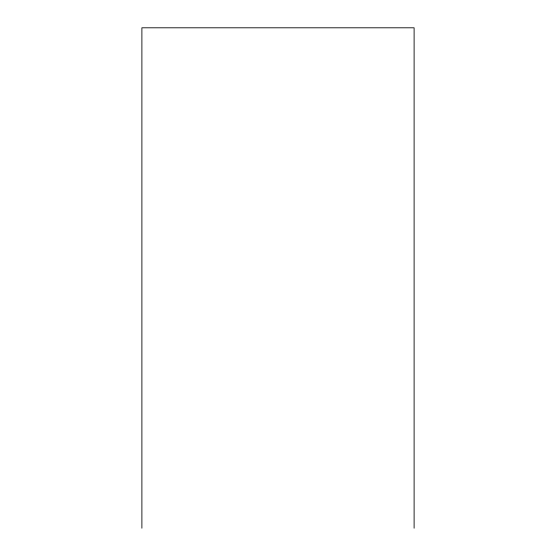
<?xml version="1.0" encoding="UTF-8"?>
<svg xmlns="http://www.w3.org/2000/svg" width="556" height="556" viewBox="0 0 556 556"><rect width="100%" height="100%" fill="white"/><g stroke="black" fill="none" stroke-linecap="round" stroke-linejoin="round"><path stroke-width="0.83" d="M414.109 528.2L414.109 27.8L141.891 27.8L141.891 528.2"/></g></svg>
